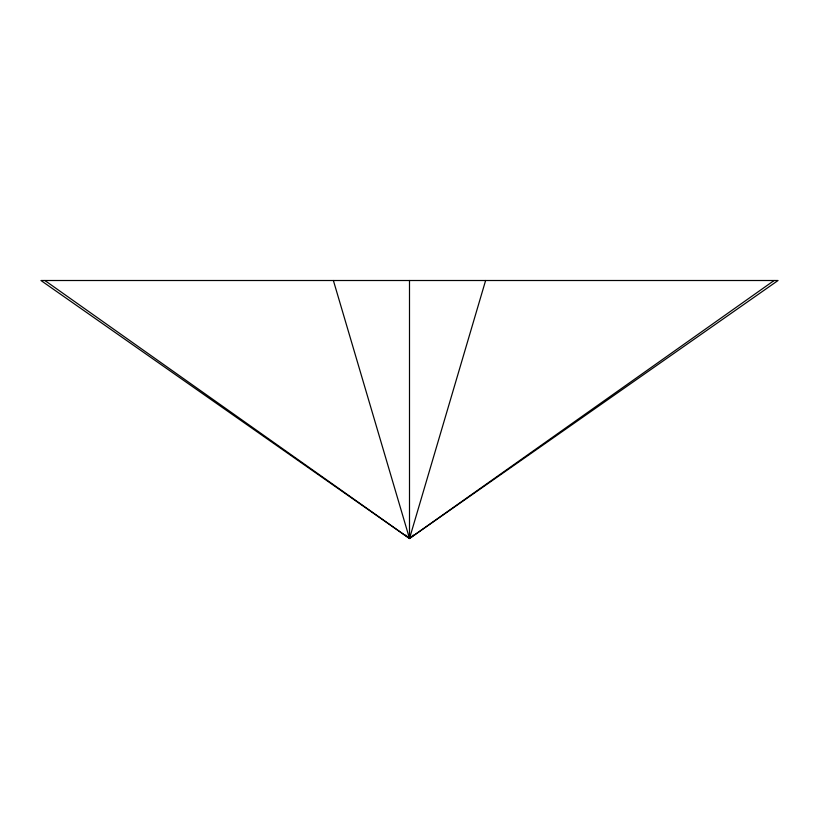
<?xml version="1.0" encoding="UTF-8"?>
<svg xmlns="http://www.w3.org/2000/svg" width="819" height="819" viewBox="0 0 819 819"><rect width="100%" height="100%" fill="white"/><g stroke="black" fill="none" stroke-linecap="round" stroke-linejoin="round"><path stroke-width="1.23" d="M44.891 280.507L409.5 538.492L778.05 280.507L40.95 280.507L409.5 538.492L485.616 280.507M405.702 535.094L409.5 538.492L413.298 535.094M333.384 280.507L409.5 538.492L774.109 280.507M409.5 280.507L409.5 538.492"/></g></svg>
